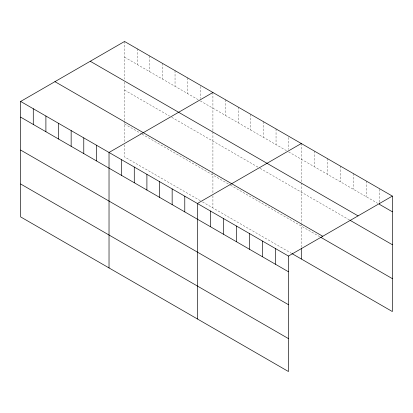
<?xml version="1.0" encoding="UTF-8"?>
<svg xmlns="http://www.w3.org/2000/svg" width="413" height="413" viewBox="0 0 413 413"><rect width="100%" height="100%" fill="white"/><g stroke="black" fill="none" stroke-linecap="round" stroke-linejoin="round"><path stroke-width="0.31" stroke-dasharray="2.06 1.55" d="M124.54 57.164L198.095 99.636M200.29 100.901L286.472 150.657M288.672 151.927L377.714 203.335M124.54 90.091L169.552 116.079M171.746 117.344L259.576 168.05M260.123 168.37L349.532 219.99M124.54 124.008L141.556 133.833M142.103 134.153L229.933 184.859M230.485 185.174L320.266 237.01M200.29 200.666L124.54 156.935L124.54 144.741M202.489 201.936L291.413 253.277M379.34 189.206L379.34 202.391M366.336 181.07L366.336 196.764M353.327 173.558L353.327 189.257M340.317 166.047L340.317 181.746M327.308 158.535L327.308 174.234M314.303 151.029L314.303 166.723M301.294 143.517L301.294 182.381M301.294 182.99L301.294 222.917M301.294 223.547L301.294 248.006M288.672 137.483L288.672 149.413M276.044 128.939L276.044 144.638M263.417 121.649L263.417 137.348M250.794 114.36L250.794 130.059M238.167 107.07L238.167 122.769M225.544 99.781L225.544 115.48M212.917 92.491L212.917 131.36M212.917 131.969L212.917 171.891M212.917 172.52L212.917 193.325M212.917 195.762L212.917 207.956M200.29 86.462L200.29 98.392M187.667 77.912L187.667 93.612M175.04 70.623L175.04 86.322M162.417 63.334L162.417 79.033M149.79 56.049L149.79 71.743M137.162 48.76L137.162 64.454M124.54 41.47L124.54 79.115M124.54 82.161L124.54 120.87M124.54 121.499L124.54 142.299"/><path stroke-width="0.62" d="M20.65 101.448L288.46 256.065L288.46 371.53L20.65 216.913L20.65 101.448L124.54 41.47L392.35 196.087L392.35 311.552L291.96 253.592M212.917 92.491L109.027 152.474L109.027 267.939M301.294 143.517L197.404 203.495L197.404 318.96M288.46 256.065L392.35 196.087M392.35 211.786L379.34 204.275L379.34 203.02M90.256 61.263L358.066 215.88M350.074 220.299L392.35 244.708M54.934 81.655L322.744 236.272M320.808 237.325L392.35 278.63M20.65 117.147L288.46 271.764M20.65 150.069L288.46 304.686M20.65 183.991L288.46 338.608M301.294 248.616L301.294 258.982M275.45 248.559L275.45 264.253M262.446 241.047L262.446 256.747M249.437 233.536L249.437 249.235M236.427 226.03L236.427 241.724M223.423 218.518L223.423 234.212M210.413 211.007L210.413 226.706M184.781 196.206L184.781 211.905M172.154 188.917L172.154 204.616M159.532 181.627L159.532 197.326M146.904 174.343L146.904 190.037M134.277 167.053L134.277 182.747M121.654 159.764L121.654 175.458M96.405 145.185L96.405 160.879M83.777 137.896L83.777 153.59M71.15 130.606L71.15 146.305M58.527 123.317L58.527 139.016M45.9 116.027L45.9 131.726M33.277 108.738L33.277 124.437"/></g></svg>
